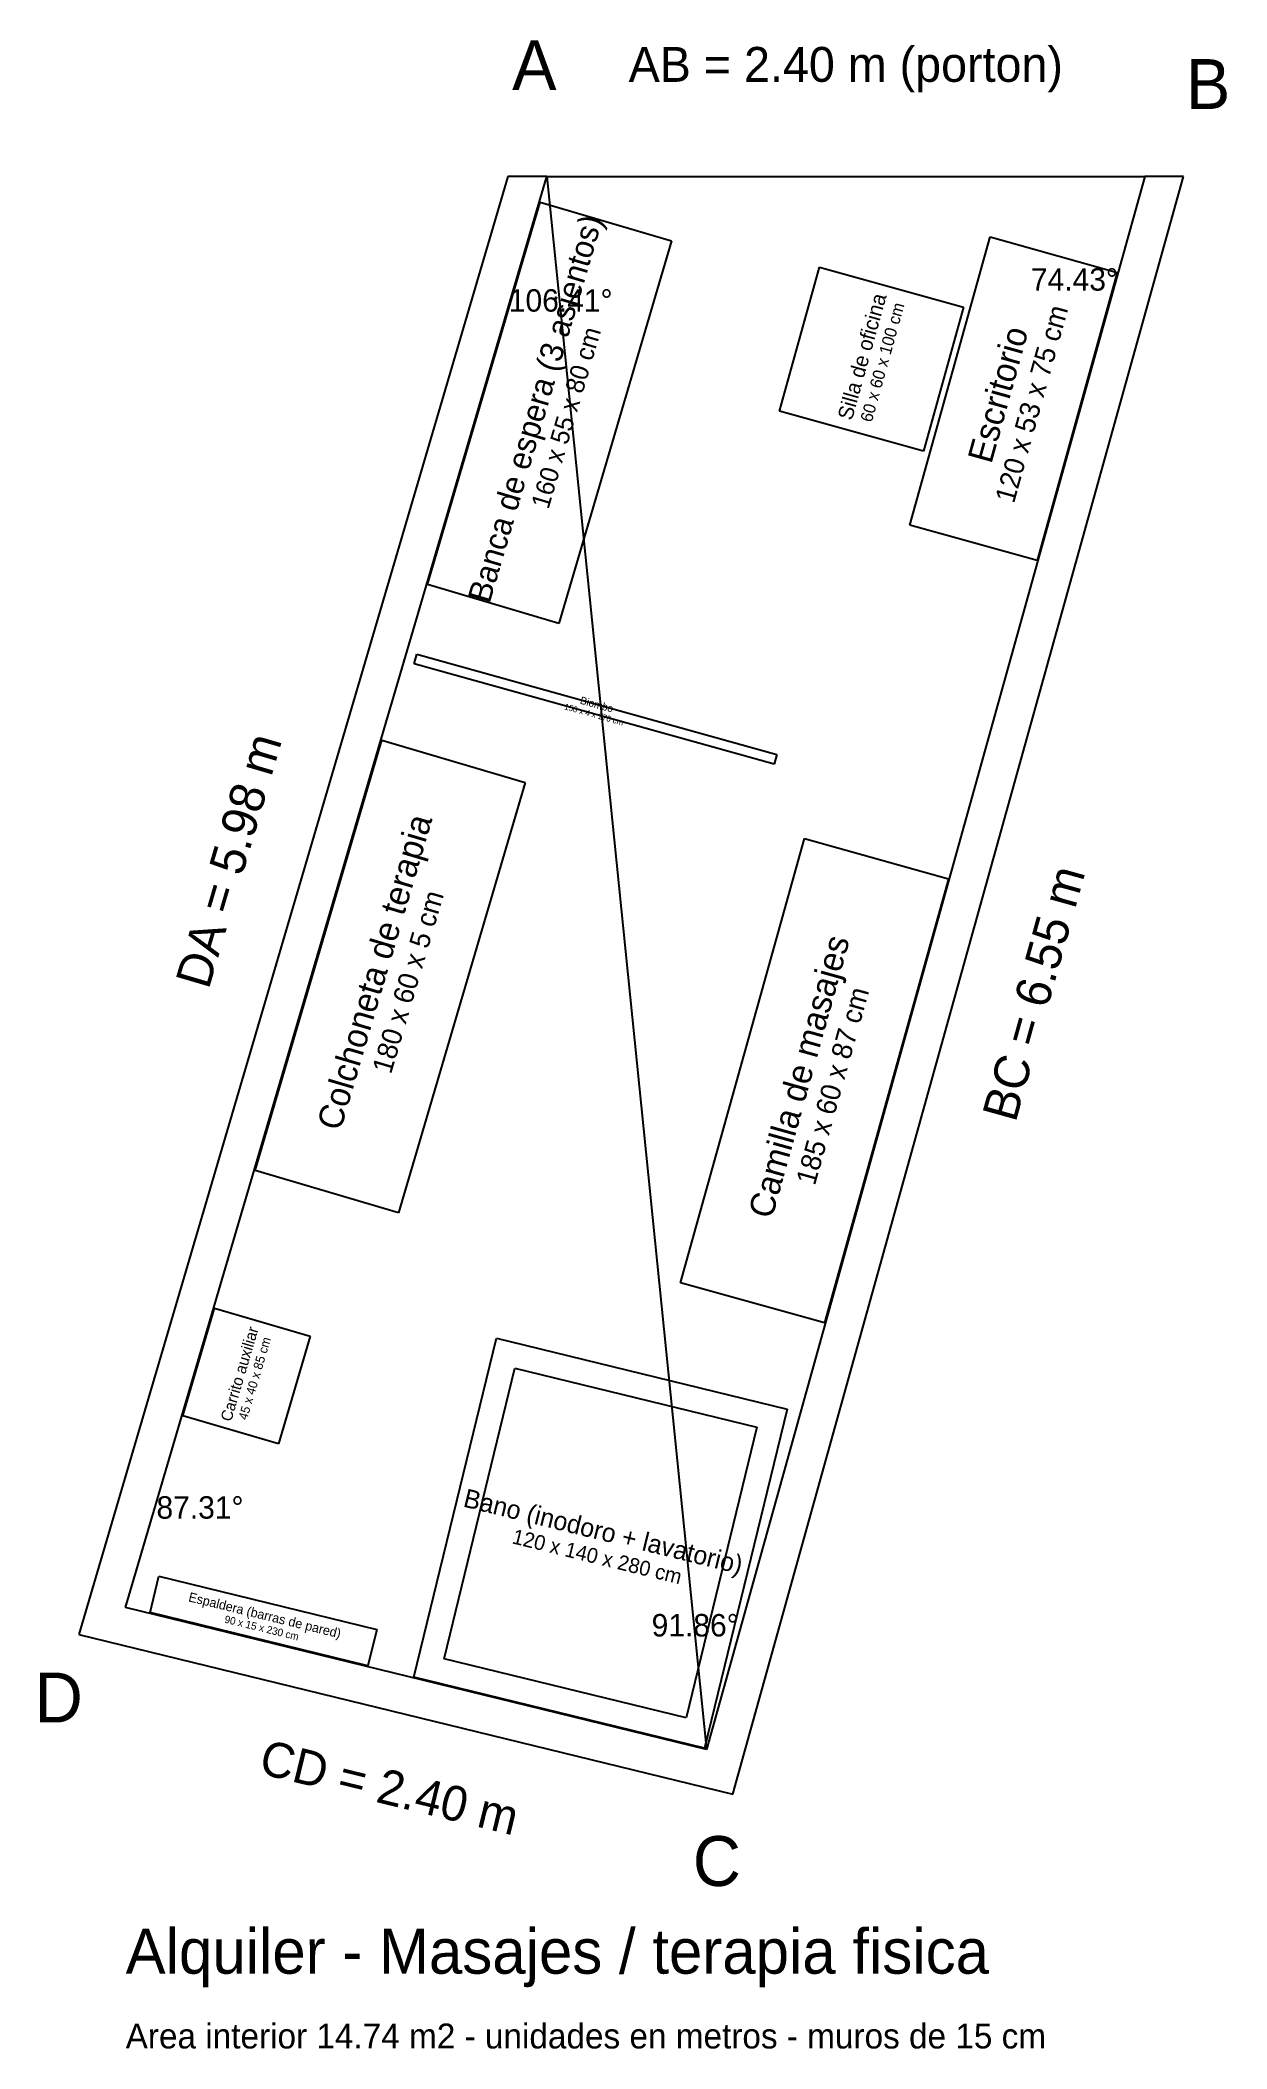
# Model space of a CAD drawing. Extents: x -2.03 to 2.73, y -7.51 to 0.55.
import ezdxf
from ezdxf.enums import TextEntityAlignment as Align

# ---------------------------------------------------------------- set-up
doc = ezdxf.new("R2010")
doc.units = 0
for name, color, linetype in [('BANO', 4, 'CONTINUOUS'), ('COTAS', 5, 'CONTINUOUS'), ('DIAGONAL', 9, 'CONTINUOUS'), ('MUEBLES', 3, 'CONTINUOUS'), ('MUROS', 7, 'CONTINUOUS'), ('PORTON', 1, 'CONTINUOUS'), ('TEXTOS', 7, 'CONTINUOUS')]:
    doc.layers.add(name, color=color, linetype=linetype)

msp = doc.modelspace()

# ---------------------------------------------------------------- linework, layer by layer
at = {"layer": 'BANO'}
for p, q in [((-0.5334, -6.0196), (-0.2014, -4.6596)), ((-0.2014, -4.6596), (0.9644, -4.9442)), ((-0.4125, -5.9462), (-0.1279, -4.7804)), ((-0.1279, -4.7804), (0.8435, -5.0176)), ((0.9644, -4.9442), (0.6324, -6.3042)), ((0.8435, -5.0176), (0.5589, -6.1834)), ((0.5589, -6.1834), (-0.4125, -5.9462)), ((0.6324, -6.3042), (-0.5334, -6.0196))]:
    msp.add_line(p, q, dxfattribs=at)
at = {"layer": 'DIAGONAL'}
msp.add_line((0, 0), (0.6413, -6.3095), dxfattribs=at)
at = {"layer": 'MUEBLES'}
for p, q in [((-0.4789, -1.637), (-0.0269, -0.1022)), ((-0.0269, -0.1022), (0.5007, -0.2576)), ((0.5007, -0.2576), (0.0487, -1.7924)), ((1.457, -1.3982), (1.7791, -0.2422)), ((1.7791, -0.2422), (2.2896, -0.3844)), ((0.9336, -0.9409), (1.0946, -0.3629)), ((1.0946, -0.3629), (1.6726, -0.5239)), ((2.2896, -0.3844), (1.9675, -1.5404)), ((1.6726, -0.5239), (1.5116, -1.1019)), ((1.5116, -1.1019), (0.9336, -0.9409)), ((1.9675, -1.5404), (1.457, -1.3982)), ((0.0487, -1.7924), (-0.4789, -1.637)), ((-0.5324, -1.9545), (-0.5217, -1.9159)), ((-0.5217, -1.9159), (0.9232, -2.3185)), ((0.9125, -2.3571), (-0.5324, -1.9545)), ((-1.171, -3.9876), (-0.6625, -2.2609)), ((-0.6625, -2.2609), (-0.087, -2.4304)), ((0.9232, -2.3185), (0.9125, -2.3571)), ((-0.087, -2.4304), (-0.5955, -4.1571)), ((0.5371, -4.4378), (1.0337, -2.6557)), ((1.0337, -2.6557), (1.6117, -2.8168)), ((1.6117, -2.8168), (1.1151, -4.5989)), ((-0.5955, -4.1571), (-1.171, -3.9876)), ((1.1151, -4.5989), (0.5371, -4.4378)), ((-1.4605, -4.971), (-1.3334, -4.5394)), ((-1.3334, -4.5394), (-0.9497, -4.6524)), ((-0.9497, -4.6524), (-1.0768, -5.084)), ((-1.0768, -5.084), (-1.4605, -4.971)), ((-1.5923, -5.7611), (-1.5568, -5.6154)), ((-1.5568, -5.6154), (-0.6825, -5.8289)), ((-0.718, -5.9746), (-1.5923, -5.7611)), ((-0.6825, -5.8289), (-0.718, -5.9746))]:
    msp.add_line(p, q, dxfattribs=at)
at = {"layer": 'MUROS'}
for p, q in [((-0.1564, 0), (-1.8785, -5.8488)), ((-1.6902, -5.7403), (0, 0)), ((0, 0), (-0.1564, 0)), ((2.4, 0), (0.6413, -6.3095)), ((0.7468, -6.4896), (2.5557, 0)), ((2.5557, 0), (2.4, 0)), ((0.6413, -6.3095), (-1.6902, -5.7403)), ((-1.8785, -5.8488), (0.7468, -6.4896))]:
    msp.add_line(p, q, dxfattribs=at)
at = {"layer": 'PORTON'}
msp.add_line((0, 0), (2.4, 0), dxfattribs=at)

# ---------------------------------------------------------------- texts
at = {"layer": 'COTAS'}
for s, height, p in [('A', 0.2, (-0.0501, 0.4472)), ('AB = 2.40 m (porton)', 0.14, (1.2, 0.45)), ('B', 0.2, (2.6542, 0.3713)), ('74.43%%d', 0.09, (2.1176, -0.4126)), ('106.41%%d', 0.09, (0.0557, -0.4969)), ('87.31%%d', 0.09, (-1.3919, -5.3391)), ('91.86%%d', 0.09, (0.5955, -5.8116)), ('D', 0.2, (-1.9587, -6.1015)), ('C', 0.2, (0.6826, -6.7576))]:
    msp.add_text(s, height=height, dxfattribs=at).set_placement(p, align=Align.MIDDLE_CENTER)
for s, rotation, p in [('DA = 5.98 m', 73.5934, (-1.2768, -2.7431)), ('BC = 6.55 m', -285.5748, (1.9541, -3.2756)), ('CD = 2.40 m', -13.7181, (-0.6311, -6.4621))]:
    msp.add_text(s, height=0.14, rotation=rotation, dxfattribs=at).set_placement(p, align=Align.MIDDLE_CENTER)
at = {"layer": 'TEXTOS'}
for s, height, rotation, p in [('Banca de espera (3 asientos)', 0.0922, 73.59, (-0.0466, -0.9304)), ('Silla de oficina', 0.0605, 74.43, (1.2652, -0.7218)), ('60 x 60 x 100 cm', 0.0484, 74.43, (1.3468, -0.7446)), ('120 x 53 x 75 cm', 0.08, -285.57, (1.9455, -0.9114)), ('160 x 55 x 80 cm', 0.0737, 73.59, (0.0772, -0.9668)), ('Escritorio', 0.1, -285.57, (1.8107, -0.8739)), ('Biombo', 0.03, -15.57, (0.2006, -2.1177)), ('150 x 4 x 170 cm', 0.024, -15.57, (0.1894, -2.1582)), ('Colchoneta de terapia', 0.1, 73.59, (-0.6914, -3.1906)), ('180 x 60 x 5 cm', 0.08, 73.59, (-0.5571, -3.2302)), ('Camilla de masajes', 0.1, -285.57, (1.0118, -3.6099)), ('185 x 60 x 87 cm', 0.08, -285.57, (1.1466, -3.6474)), ('Carrito auxiliar', 0.0454, 73.59, (-1.2334, -4.8034)), ('45 x 40 x 85 cm', 0.0363, 73.59, (-1.1725, -4.8213)), ('Bano (inodoro + lavatorio)', 0.0744, -13.72, (0.227, -5.4349)), ('120 x 140 x 280 cm', 0.0596, -13.72, (0.2023, -5.5361)), ('Espaldera (barras de pared)', 0.0375, -13.72, (-1.1316, -5.7713)), ('90 x 15 x 230 cm', 0.03, -13.72, (-1.1441, -5.8223))]:
    msp.add_text(s, height=height, rotation=rotation, dxfattribs=at).set_placement(p, align=Align.MIDDLE_CENTER)
for s, height, p in [('Alquiler - Masajes / terapia fisica', 0.18, (-1.6902, -7.2095)), ('Area interior 14.74 m2 - unidades en metros - muros de 15 cm', 0.1, (-1.6902, -7.5095))]:
    msp.add_text(s, height=height, dxfattribs=at).set_placement(p)

doc.saveas('drawing.dxf')
